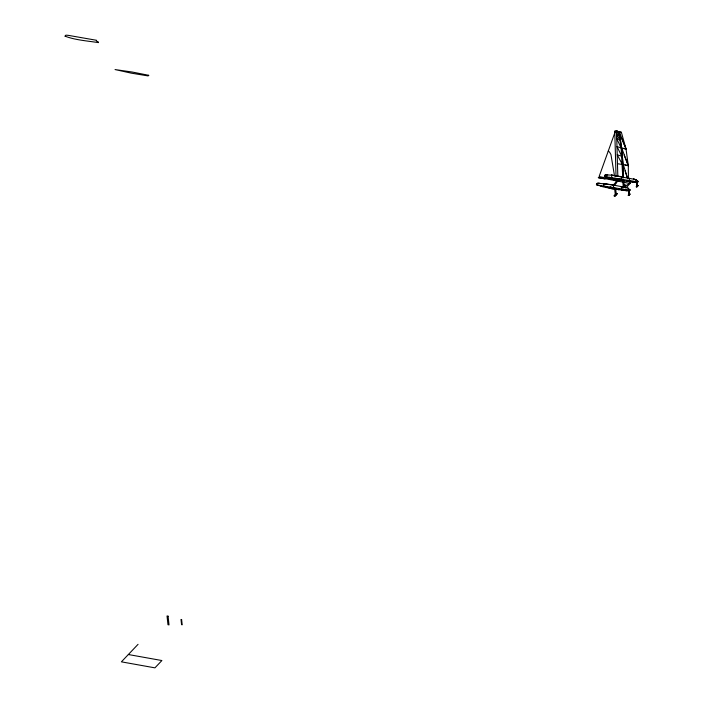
<?xml version="1.0" encoding="UTF-8"?>
<svg xmlns="http://www.w3.org/2000/svg" width="703" height="703" viewBox="0 0 703 703"><rect width="100%" height="100%" fill="white"/><g stroke="black" fill="none" stroke-linecap="round" stroke-linejoin="round"><path stroke-width="1.05" d="M622.427 164.572L617.216 154.774L621.777 156.277L616.979 146.549L621.127 147.982L616.759 138.632L616.531 130.714L618.693 131.76L621.127 147.982L622.805 178M598.332 177.674L605.178 178.878L598.358 177.674M605.239 178.659L630.283 183.553L630.433 183.008L630.275 183.553M629.932 190.355L630.037 189.652L628.025 188.527L628.333 188.035L613.359 185.021L598.191 183.193L597.128 183.36L596.39 184.669L603.016 186.831L612.55 188.817L629.22 191.102L629.932 190.355L610.055 187.103M636.303 179.66L611.522 175.144L605.336 174.862L604.352 176.295L610.986 178.457L620.512 180.443L637.182 182.718L637.893 181.972C637.972 180.882 635.6 179.019 635.556 180.53M629.22 191.102L629.123 190.267M637.182 182.718L637.296 182.015M597.128 183.36L596.61 184.88L613.64 187.666L613.359 185.021L603.561 183.518L603.833 185.979M605.09 174.985L604.58 176.506L637.893 181.972M615.116 131.971L599.123 176.523L617.498 180.504M617.621 181.225C616.505 180.082 618.631 181.822 613.807 185.715M629.361 182.956C631.689 183.149 623.649 185.601 625.459 188.026M613.262 185.179L617.129 180.68M626.215 187.815L629.897 183.483M138.052 644.326L121.399 661.839L154.932 667.85L161.892 660.539L128.35 654.528M623.218 177.051L623.025 164.722L621.68 147.973L619.211 131.742L621.355 132.269L626.03 148.966L628.306 165.653L628.429 178M597.453 183.378L598.191 183.193M605.424 175.003L606.162 174.819M599.782 183.263L597.972 183.43M607.744 174.889L605.933 175.056M600.986 186.26L601.548 185.662M608.947 177.885L609.51 177.288M623.025 164.722L621.68 147.973L626.03 148.966L619.211 131.742L621.452 148.219M606.109 187.516L607.005 186.576M614.071 179.142L614.976 178.193M609.396 188.211L610.389 187.165M617.357 179.836L618.359 178.79M613.578 188.984L614.65 187.85M621.54 180.609L622.621 179.476M618.359 189.775L619.352 188.729M626.32 181.4L627.313 180.355M617.48 193.597L615.169 196.084L614.114 195.847L616.434 193.413L617.489 193.641L616.434 193.413M625.45 185.223L623.13 187.71L622.076 187.473L624.396 185.038L625.45 185.267L624.396 185.038M621.83 190.285L622.753 189.318M629.791 181.91L630.714 180.943M624.088 190.575L624.941 189.669M632.05 182.2L632.911 181.295M626.18 190.829L626.979 189.986M634.15 182.455L634.95 181.611M637.085 181.884L637.797 181.137M629.343 190.522L630.037 189.652M637.305 182.147L637.999 181.277M628.289 195.179L630.073 194.054L628.913 195.32L628.289 195.179L628.913 195.32M638.034 185.68L636.883 186.945L636.25 186.813L637.41 185.592L638.043 185.724L637.41 185.592M618.034 179.748L619.967 179.871M621.355 132.269L618.983 131.988L619.809 133.983M611.294 175.126L614.774 175.645M603.332 183.501L606.803 184.019M617.462 163.746L622.427 164.449M636.25 186.813L636.883 186.945M636.391 182.015L636.848 186.207L637.48 186.313M628.877 194.582L629.519 194.687L629.062 190.487L629.493 194.705L628.877 194.582L628.429 190.39M618.016 178.729L621.61 179.309L621.32 176.646L611.522 175.144L611.795 177.604M623.28 148.518L626.03 148.966L621.47 137.981M622.542 179.704L623.253 186.242L624.317 186.418M614.571 188.079L615.283 194.617L616.346 194.793M625.134 165.091L628.306 165.653L621.68 147.973M608.236 151.163L609.501 152.033L610.96 154.555L614.492 175.768M622.076 187.473L623.13 187.71M614.114 195.847L615.169 196.084M623.253 186.242L624.29 186.444L623.605 179.88M615.283 194.617L616.32 194.819L615.635 188.255M617.032 179.766L620.512 180.46M609.062 188.149L612.55 188.835M636.848 186.207L637.463 186.33L637.023 182.112M629.449 193.966L630.073 194.098M623.473 177.833L623.253 164.476L628.306 165.653L624.115 154.994M616.759 138.632L619.914 139.871L616.777 134.668L619.299 135.811L616.531 130.714L617.823 176.383M625.055 170.855L627.436 178.017M623.253 164.476L627.48 177.973M629.238 178.219L629.51 180.724M621.267 186.594L621.54 189.098M614.765 131.347L616.039 176.541M616.1 178.694L616.162 180.847M618.192 180.302A1.213 0.641 -1.6 0 1 617.937 181.356A1.213 0.641 -1.6 0 1 616.171 180.908A1.213 0.641 -1.6 0 1 617.638 180.161M615.415 131.883A1.213 0.641 -1.6 0 1 614.949 130.969A1.213 0.641 -1.6 0 1 616.707 130.767A1.213 0.641 -1.6 0 1 616.874 131.707M621.54 176.611L622.173 176.98L621.54 176.611M629.308 183.07L629.941 183.43L629.308 183.07M633.711 178.966L634.343 179.327L633.737 178.887M630.187 183.272L630.196 183.237M65.08 36.152C74.536 39.974 87.559 40.923 98.402 42.611L98.358 41.952L96.364 40.985L96.531 40.282L68.156 35.326L65.871 35.159L65.08 36.152M148.72 75.309L148.131 75.924L131.215 73.138L115.046 69.562L132.261 72.04L148.72 75.309M628.948 189.45L628.315 189.353L628.93 189.476M168.079 616.18L167.024 615.995L167.973 624.712L169.019 624.905L168.079 616.18M181.62 619.563L180.996 619.448L181.567 624.677L182.191 624.791L181.62 619.563"/></g></svg>
